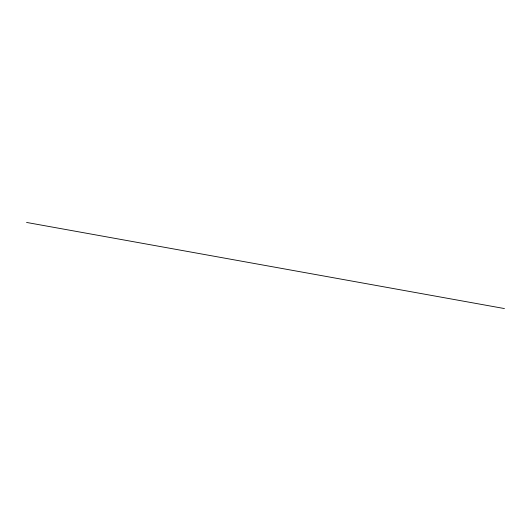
<?xml version="1.0" encoding="UTF-8"?>
<svg xmlns="http://www.w3.org/2000/svg" width="531" height="531" viewBox="0 0 531 531"><rect width="100%" height="100%" fill="white"/><g stroke="black" fill="none" stroke-linecap="round" stroke-linejoin="round"><path stroke-width="0.8" d="M26.55 222.436L504.45 308.564"/></g></svg>
